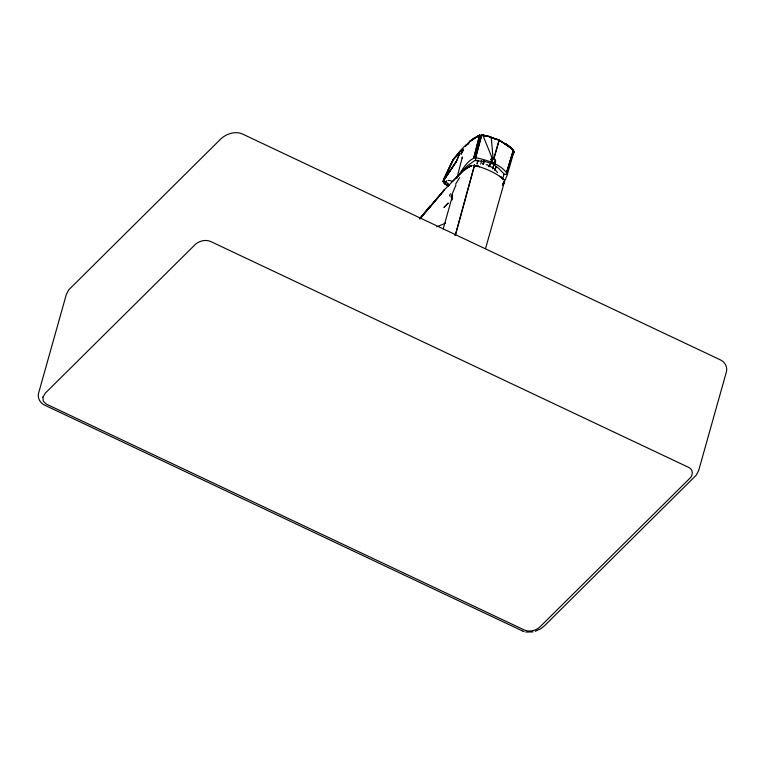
<?xml version="1.0" encoding="UTF-8"?>
<svg xmlns="http://www.w3.org/2000/svg" width="765" height="765" viewBox="0 0 765 765"><rect width="100%" height="100%" fill="white"/><g stroke="black" fill="none" stroke-linecap="round" stroke-linejoin="round"><path stroke-width="1.15" d="M443.27 181.219L456.523 161.195L459.822 153.105L456.523 161.195L443.193 181.056L443.69 181.965M460.568 173.904A21.296 11.628 15.7 0 1 462.452 170.7L467.329 165.804L474.826 160.507L485.173 161.549L492.89 163.968L498.436 168.176L504.03 173.904L502.768 178.599M443.184 181.018L456.523 161.195M490.748 159.436L493.96 158.317L499.143 140.129L489.399 137.069L499.153 140.062L513.334 149.911M485.536 248.587L504.556 181.382L503.045 184.862M493.062 158.642C496.581 158.891 494.735 165.259 492.765 162.505L492.593 162.935M513.793 151.958L513.851 151.288L513.812 151.967M493.96 158.317L499.143 140.129L489.399 137.088M451.886 199.139L452.526 194.96M462.175 158.307L462.395 156.968L457.269 176.677M443.671 179.306L453.301 159.378M446.607 180.932L445.909 182.194L443.901 182.615L446.148 182.223L449.447 185.379M446.091 181.152L446.148 182.223M513.946 152.225L513.095 154.119L513.965 151.747M443.872 179.182L443.757 179.765L453.463 159.244L459 153.22M481.147 135.156L475.447 157.657C466.373 160.43 461.821 171.15 456.695 178.331M513.984 151.661L507.138 175.271L502.882 185.159M478.756 135.52L479.617 135.214L474.348 138.092L479.559 135.309L473.755 158.02L479.559 135.309L470.456 140.856L467.033 144.585M459.086 155.295L459.354 154.033M477.092 164.016L477.829 160.545M477.236 163.7L477.991 160.22M480.755 164.198L481.568 160.793M491.178 137.012L481.778 134.956L487.238 136.419M449.495 195.974L450.451 193.679M451.809 198.441L452.469 195.936L443.203 228.878M483.547 164.293L484.475 160.88M474.31 137.977L469.949 141.257L466.105 145.474M492.497 168.807L493.98 164.513M492.612 168.501L494.898 162.027M513.114 154.014L513.898 152.082M455.959 185.015L450.872 196.997M443.604 179.44L453.224 159.483L460.329 150.6L465.981 144.872M444.465 178.111L453.033 160.277M455.634 184.049L459.689 177.576M474.443 137.958L470.255 141.152L479.751 135.176L478.909 135.472M467.845 144.489L469.844 141.544L472.292 139.574L470.695 140.741M420.167 218.111L430.112 205.728M420.023 218.771L421.544 216.973M429.93 207.047L444.417 189.902L419.947 218.771L444.149 190.026L462.213 171.685M419.784 218.8L444.264 189.93M469.844 141.544L470.389 141.037M453.616 159.225L455.988 156.643M453.339 159.311L459.66 152.436L453.396 159.273M461.247 150.715L462.825 148.993M460.731 151.489L462.997 149.032M465.254 146.584L468.763 142.787M492.172 158.183L491.302 158.862A2.582 2.113 41.7 0 0 491.006 160.114L493.023 162.62L495.366 162.008A2.582 2.056 49.5 0 0 495.672 160.746L494.439 158.604L492.172 158.183L482.887 135.281L482.304 135.214L489.218 136.476L482.897 135.262M452.87 180.989L461.878 171.915M470.896 165.718L461.945 171.79L462.662 169.543L461.964 171.79L466.143 168.472L471.862 165.422M471.02 165.709L465.895 168.568L471.766 165.422L470.896 165.718M465.895 168.568L471.718 165.45M436.872 226.794L445.584 223.103M535.223 631.307L540.673 628.792L544.288 625.98L696.236 475.18L698.703 470.418L726.473 371.618C727.658 367.076 724.962 362.103 720.84 360.086L242.495 134.018C235.123 130.767 226.354 133.751 220.712 139.02L68.764 289.82L66.297 294.582L38.527 393.382C37.342 397.924 40.038 402.897 44.16 404.915L522.505 630.982M486.196 164.819L486.961 164.695A1.53 1.253 47.1 0 1 487.668 164.886L488.931 166.359M532.976 631.928L525.746 632.053M480.257 135.233L475.447 157.657C486.597 159.952 500.396 163.882 507.224 173.626M504.116 174.315L507.272 174.286M478.02 166.225L473.937 165.278L477.255 165.976L474.482 165.383C484.924 168.013 495.366 172.546 503.752 179.373M473.946 165.288L475.658 165.661L474.491 165.355L475.075 165.47M475.065 165.546L479.55 166.713L474.472 165.431L455.242 235.572L474.472 165.431L478.785 166.464M507.941 145.245L513.305 149.864M512.579 149.089L513.334 150.026L506.688 172.345L513.793 150.81L506.707 172.374L513.334 150.026L509.614 146.593M449.954 180.636L451.876 181.219M522.868 631.135L524.13 631.632M497.594 139.517L491.245 137.193L493.043 158.078M444.455 183.495L447.362 185.168M499.134 140.225L507.386 145.054L513.334 150.026L512.655 149.213M489.696 166.015L494.525 169.036L497.642 172.661M499.124 140.024L512.617 149.099M499.583 176.199L503.829 179.574L500.941 177.059M500.262 176.629L503.695 179.354M500.712 177.069L503.074 178.914M447.229 183.256L448.998 184.681M507.386 145.054L512.646 149.271M451.733 200.009L451.704 198.078L451.723 200.134M481.749 135.032L475.61 157.667L475.562 160.325L475.61 157.667L481.749 135.032M443.949 179.163L443.93 179.698L443.958 179.163M448.127 203.146L444.082 207.382L448.127 203.146M504.374 180.789L502.882 184.566L504.374 180.789M42.907 397.15L43.309 401.252L46.397 404.13L524.551 630.102C529.705 632.234 535.959 630.609 539.966 626.889L689.734 478.402C693.281 475.524 693.262 469.194 688.663 467.386L210.509 241.415C205.355 239.282 199.101 240.908 195.094 244.637L45.326 393.124L42.907 397.15M504.498 181.238L502.997 184.7L504.498 181.238M483.872 160.707L482.983 164.131L483.872 160.707M495.873 166.971L494.965 170.413L495.854 166.98M443.652 180.32L443.203 181.678L443.652 180.32M461.668 152.761L461.123 154.272L463.313 149.921L461.668 152.761M492.995 158.403L488.998 166.684L492.995 158.403M494.525 162.668L494.037 163.136L494.534 162.658L495.213 164.064L494.534 162.658M506.258 144.059L505.483 143.638L506.181 144.002M470.762 165.842L468.065 167.306L471.651 165.546L470.762 165.842M478.68 135.625L476.633 136.715L479.559 135.309L478.68 135.615M448.242 180.464L449.265 180.483L448.242 180.464M482.906 135.137L482.332 135.032L487.142 135.969L482.906 135.137M445.899 182.185L444.561 181.879L445.909 182.194M448.061 186.067L444.111 183.304L448.061 186.067"/></g></svg>
